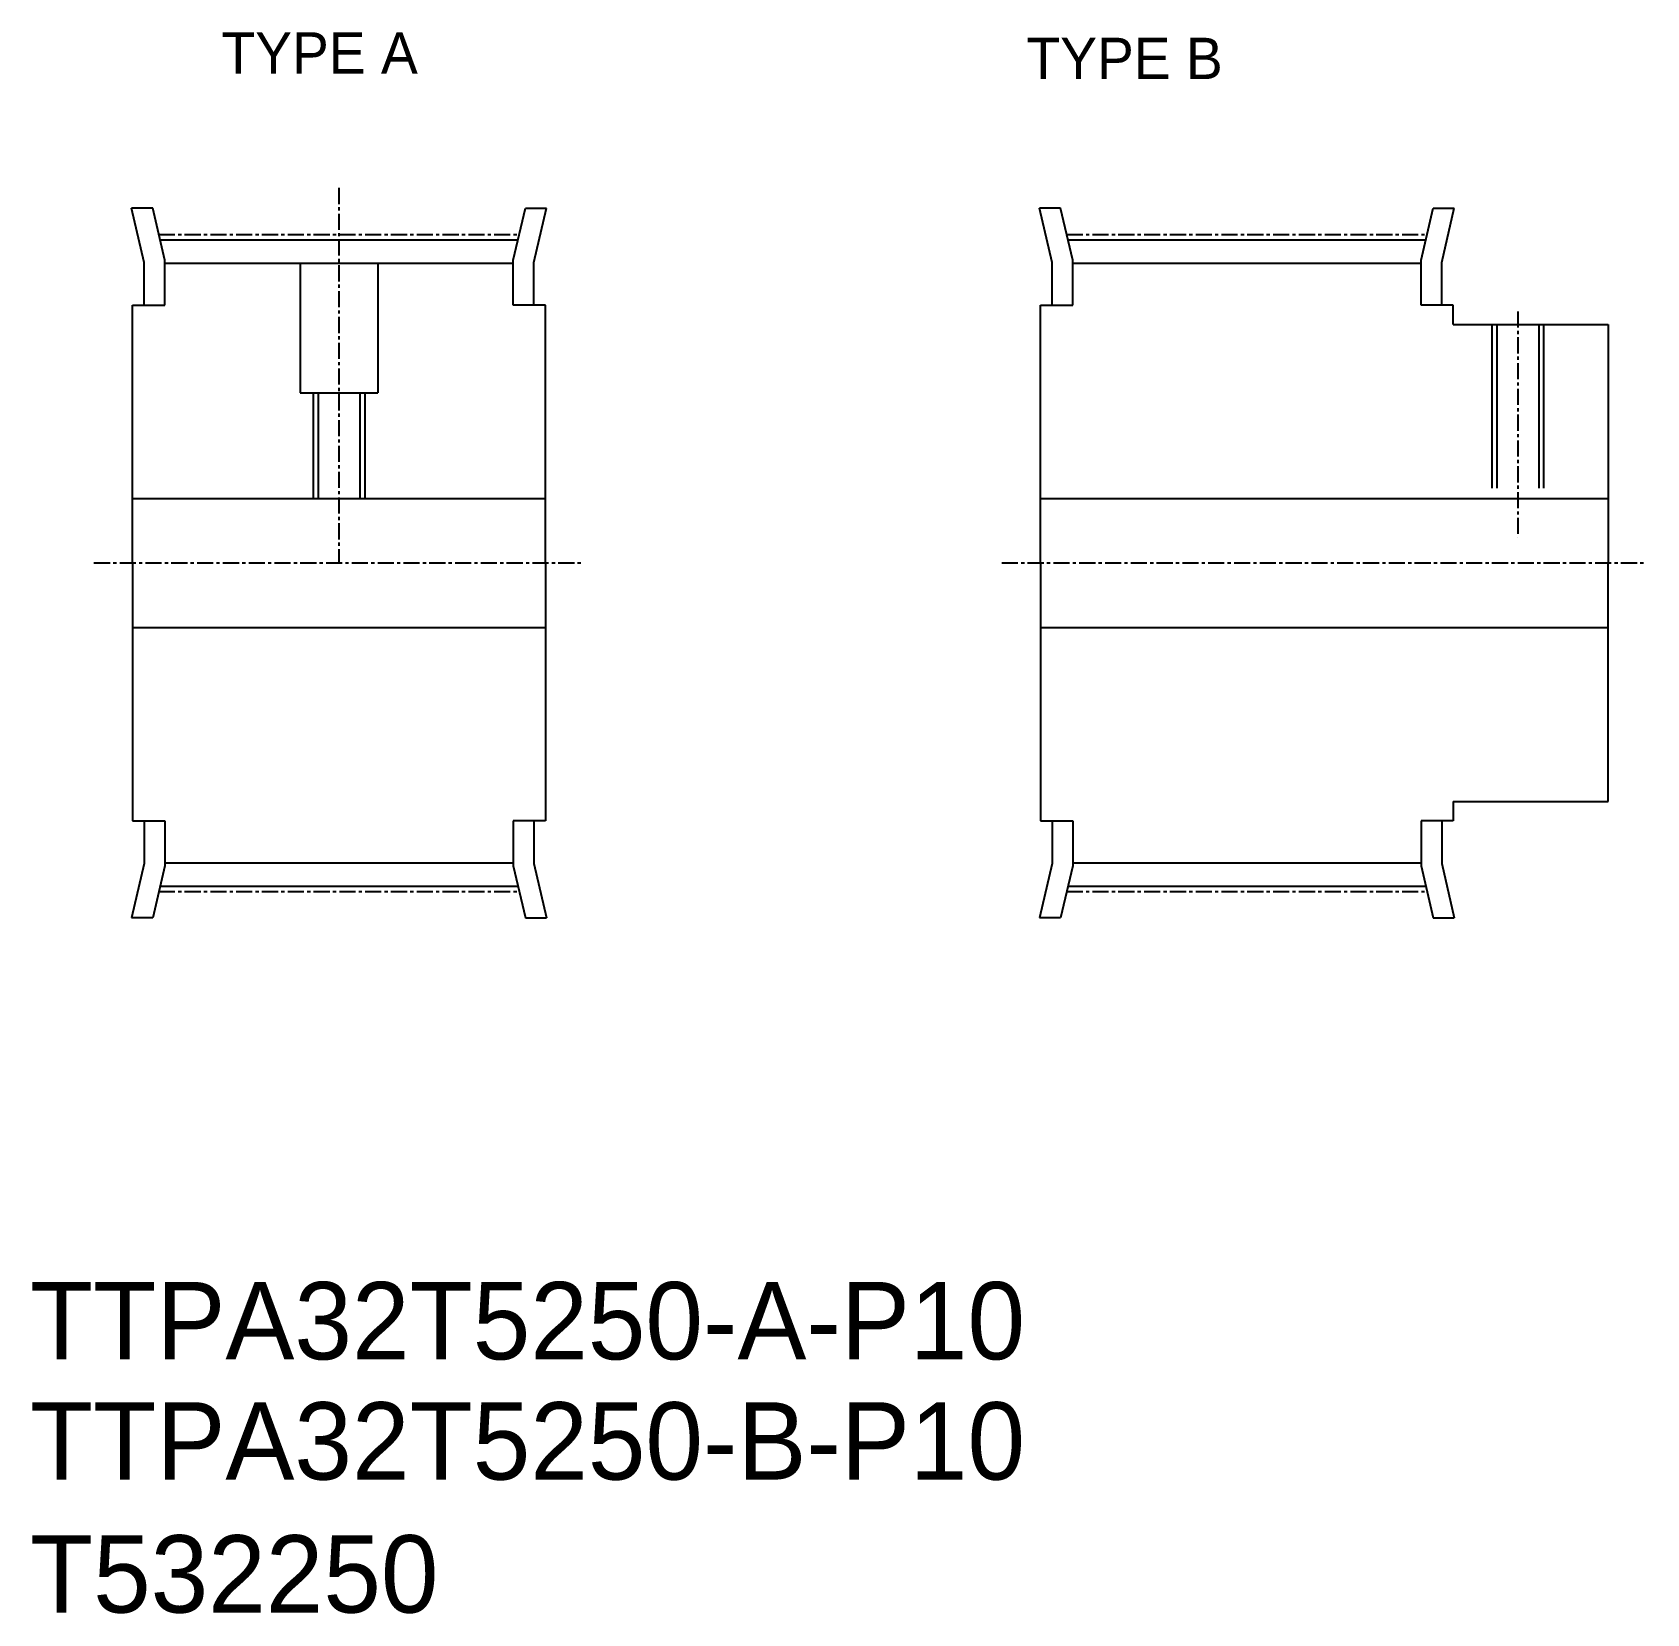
# Model space of a CAD drawing. Extents: x -286 to -161, y -61 to 62.
import ezdxf

# ---------------------------------------------------------------- set-up
doc = ezdxf.new("R2010")
doc.units = 0
doc.linetypes.add('CENTER', pattern=[2, 1.25, -0.25, 0.25, -0.25])
doc.linetypes.add('DASHED', pattern=[19.05, 12.7, -6.35])
doc.layers.get('0').update_dxf_attribs({"linetype": 'CONTINUOUS'})
doc.layers.add('CENTER', color=1, linetype='CENTER')

msp = doc.modelspace()

# ---------------------------------------------------------------- linework, layer by layer
for p, q in [((-276.47, 48.06), (-278.12, 48.06)), ((-277.13, 43.85), (-278.12, 48.06)), ((-275.53, 44.03), (-276.47, 48.06)), ((-248.53, 44.03), (-247.58, 48.06)), ((-247.58, 48.06), (-245.94, 48.06)), ((-246.93, 43.85), (-245.94, 48.06)), ((-206.09, 48.06), (-207.73, 48.06)), ((-206.74, 43.85), (-207.73, 48.06)), ((-205.14, 44.03), (-206.09, 48.06)), ((-178.14, 44.03), (-177.2, 48.06)), ((-177.2, 48.06), (-175.56, 48.06)), ((-176.54, 43.85), (-175.56, 48.06)), ((-275.9, 45.61), (-248.16, 45.61)), ((-205.52, 45.61), (-177.77, 45.61)), ((-277.13, 40.56), (-277.13, 43.85)), ((-275.53, 40.56), (-275.53, 44.03)), ((-275.53, 43.81), (-248.53, 43.81)), ((-248.53, 40.56), (-248.53, 44.03)), ((-246.93, 40.56), (-246.93, 43.85)), ((-206.74, 40.56), (-206.74, 43.85)), ((-205.14, 40.56), (-205.14, 44.03)), ((-205.14, 43.81), (-178.14, 43.81)), ((-178.14, 40.56), (-178.14, 44.03)), ((-176.54, 40.56), (-176.54, 43.85)), ((-278.03, 20.56), (-278.03, 40.56)), ((-278.03, 40.56), (-275.53, 40.56)), ((-246.03, 40.56), (-248.53, 40.56)), ((-246.03, 20.56), (-246.03, 40.56)), ((-207.64, 20.56), (-207.64, 40.56)), ((-207.64, 40.56), (-205.14, 40.56)), ((-175.64, 40.56), (-178.14, 40.56)), ((-175.64, 39.06), (-175.64, 40.56)), ((-175.64, 39.06), (-163.64, 39.06)), ((-163.64, 39.06), (-163.64, 20.56)), ((-278.03, 25.56), (-246.03, 25.56)), ((-207.64, 25.56), (-163.64, 25.56)), ((-278.03, 20.56), (-278.03, 0.56)), ((-246.03, 20.56), (-246.03, 0.56)), ((-207.64, 20.56), (-207.64, 0.56)), ((-163.64, 2.06), (-163.64, 20.56)), ((-278.03, 15.56), (-246.03, 15.56)), ((-207.64, 15.56), (-163.64, 15.56)), ((-175.64, 2.06), (-163.64, 2.06)), ((-175.64, 2.06), (-175.64, 0.56)), ((-278.03, 0.56), (-275.53, 0.56)), ((-277.13, 0.56), (-277.13, -2.73)), ((-275.53, 0.56), (-275.53, -2.92)), ((-248.53, 0.56), (-248.53, -2.92)), ((-246.03, 0.56), (-248.53, 0.56)), ((-246.93, 0.56), (-246.93, -2.73)), ((-207.64, 0.56), (-205.14, 0.56)), ((-206.74, 0.56), (-206.74, -2.73)), ((-205.14, 0.56), (-205.14, -2.92)), ((-178.14, 0.56), (-178.14, -2.92)), ((-175.64, 0.56), (-178.14, 0.56)), ((-176.54, 0.56), (-176.54, -2.73)), ((-277.13, -2.73), (-278.12, -6.94)), ((-275.53, -2.92), (-276.47, -6.94)), ((-275.53, -2.69), (-248.53, -2.69)), ((-248.53, -2.92), (-247.58, -6.94)), ((-246.93, -2.73), (-245.94, -6.94)), ((-206.74, -2.73), (-207.73, -6.94)), ((-205.14, -2.92), (-206.09, -6.94)), ((-205.14, -2.69), (-178.14, -2.69)), ((-178.14, -2.92), (-177.2, -6.94)), ((-176.54, -2.73), (-175.56, -6.94)), ((-275.9, -4.49), (-248.16, -4.49)), ((-205.52, -4.49), (-177.77, -4.49)), ((-276.47, -6.94), (-278.12, -6.94)), ((-247.58, -6.94), (-245.94, -6.94)), ((-206.09, -6.94), (-207.73, -6.94)), ((-177.2, -6.94), (-175.56, -6.94))]:
    msp.add_line(p, q)
at = {"color": 3, "linetype": 'DASHED'}
for p, q in [((-265.03, 43.82), (-265.03, 33.76)), ((-259.03, 43.82), (-259.03, 33.76)), ((-172.64, 39.06), (-172.64, 25.56)), ((-172.26, 39.06), (-172.26, 25.56)), ((-169.02, 39.06), (-169.02, 25.56)), ((-168.64, 39.06), (-168.64, 25.56)), ((-265.03, 33.76), (-259.03, 33.76)), ((-264.03, 33.76), (-264.03, 25.56)), ((-263.65, 33.76), (-263.65, 25.56)), ((-260.41, 33.76), (-260.41, 25.56)), ((-260.03, 33.76), (-260.03, 25.56))]:
    msp.add_line(p, q, dxfattribs=at)
at = {"layer": 'CENTER'}
for p, q in [((-262.03, 49.64), (-262.03, 20.56)), ((-276, 46.02), (-248.06, 46.02)), ((-205.61, 46.02), (-177.68, 46.02)), ((-170.64, 40.06), (-170.64, 22.56)), ((-281.03, 20.56), (-243.03, 20.56)), ((-210.64, 20.56), (-160.64, 20.56)), ((-276, -4.91), (-248.06, -4.91)), ((-205.61, -4.91), (-177.68, -4.91))]:
    msp.add_line(p, q, dxfattribs=at)

# ---------------------------------------------------------------- texts
for s, p in [('TYPE A', (-271.14, 58.5)), ('TYPE B', (-208.73, 58.08))]:
    msp.add_text(s, height=3.2).set_placement(p)
at = {"color": 7, "linetype": 'CONTINUOUS'}
for s, p in [('TTPA32T5250-A-P10', (-285.99, -41.18)), ('TTPA32T5250-B-P10', (-285.99, -50.5)), ('T532250', (-285.99, -60.81))]:
    msp.add_text(s, height=6, dxfattribs=at).set_placement(p)

doc.saveas('drawing.dxf')
